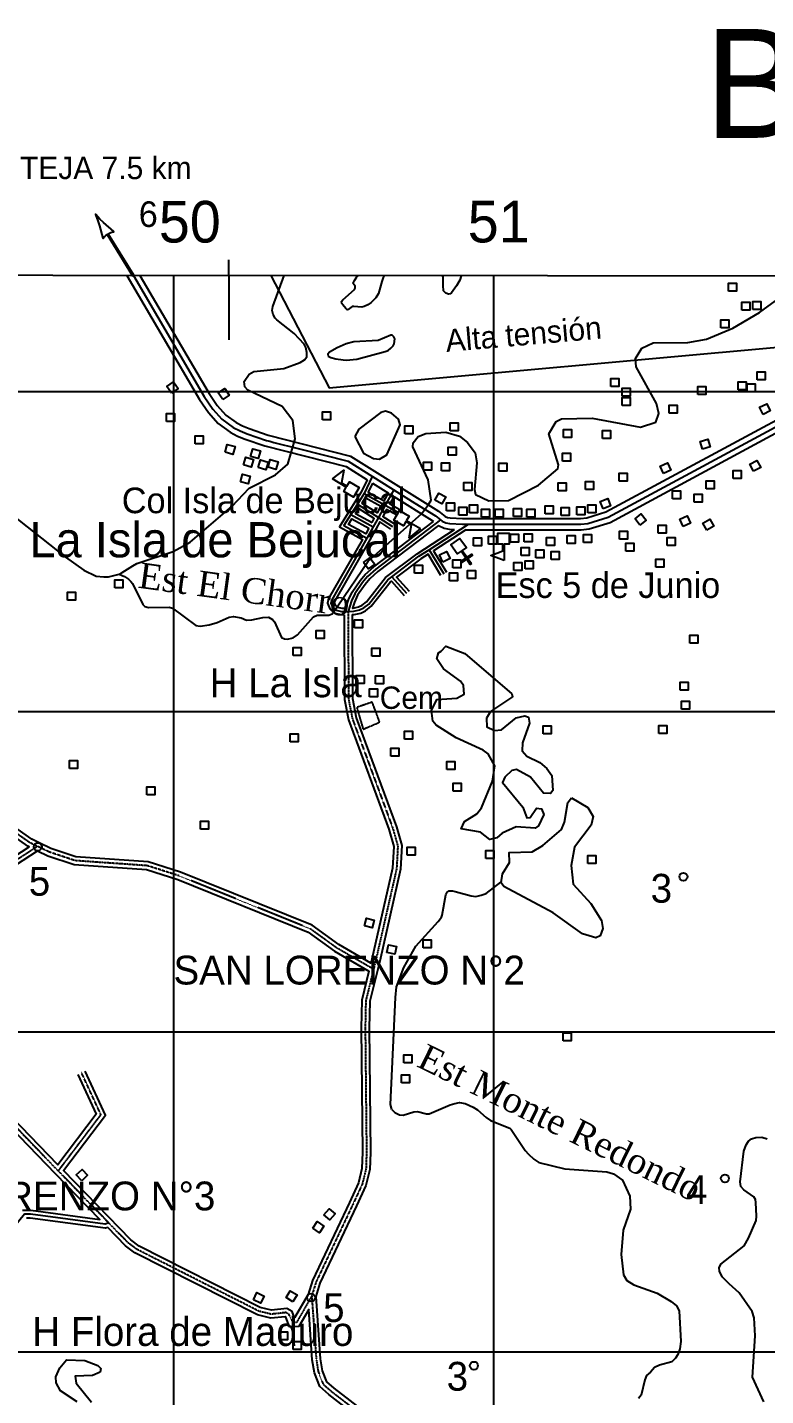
# Model space of a CAD drawing. Extents: x 638173 to 667318, y 9795622 to 9816401.
# Drawn here: x 649542 to 651849, y 9811864 to 9816137 of the extents above; entities that cross this region are included whole.
import ezdxf

# ---------------------------------------------------------------- set-up
doc = ezdxf.new("R2010")
doc.units = 0
doc.header["$MEASUREMENT"] = 0
doc.linetypes.add('DASHED', pattern=[0.75, 0.5, -0.25])
doc.linetypes.add('HIDDEN', pattern=[0.375, 0.25, -0.125])
for name, color, linetype in [('AREAPROMINENTE', 7, 'CONTINUOUS'), ('CAMINO1', 7, 'CONTINUOUS'), ('CAMINO4', 7, 'CONTINUOUS'), ('CAMINO5', 7, 'CONTINUOUS'), ('CUADRICULAUTM', 7, 'CONTINUOUS'), ('EDIFICACION', 7, 'CONTINUOUS'), ('INFORMACIONMARGI', 7, 'CONTINUOUS'), ('LINEAENERGIAELEC', 7, 'CONTINUOUS'), ('NOMBREAREASSITIO', 7, 'CONTINUOUS'), ('NOMBRESPOBLADOS', 7, 'CONTINUOUS'), ('NOMBRESPROPIOS', 7, 'CONTINUOUS'), ('PANTANOINUNDACIO', 7, 'CONTINUOUS'), ('PARALELACAMINO', 7, 'CONTINUOUS'), ('PROYECCION', 7, 'CONTINUOUS'), ('PUENTE', 7, 'CONTINUOUS'), ('PUNTOALTURA', 7, 'CONTINUOUS'), ('RIOINTERMITENTE', 7, 'CONTINUOUS'), ('RIOPERENNE', 7, 'CONTINUOUS'), ('TEXTOAZUL', 7, 'CONTINUOUS'), ('TEXTODESCRIPTIVO', 7, 'CONTINUOUS'), ('VALORCUADRICULAR', 7, 'CONTINUOUS')]:
    doc.layers.add(name, color=color, linetype=linetype)
doc.styles.add('cotas', font='SWITZN.TTF')
doc.styles.add('escuelas', font='SWZCONLN.TTF')
doc.styles.add('poblados', font='SWZCONDN.TTF')
doc.styles.add('rios', font='TIMESI_0.TTF')
doc.styles.add('sitios', font='SWZCONLN.TTF')
doc.styles.add('txt', font='TXT', dxfattribs={"height": 0.2})

# ---------------------------------------------------------------- blocks, each defined once
blk = doc.blocks.new('DESVIA')
at = {"layer": 'INFORMACIONMARGI', "color": 7, "linetype": 'Continuous'}
blk.add_lwpolyline([(202.16, 3.49), (185.9, 7.39), (147.68, 19.11), (146.85, 19.12), (146.96, 18.1), (149.36, 11.75), (149.85, 9.42), (150.15, 6.9), (150.53, 1.31), (-0.62, 1.3), (-0.61, -2.71), (150.58, -2.7), (150.4, -6.92), (149.98, -11.09), (149.1, -14.21), (146.85, -20.1), (146.86, -20.87), (147.8, -20.89), (188.55, -8.04), (203.45, -4.27), (223.03, -0.96), (223.77, -0.5), (223.03, 0.07), (202.16, 3.49)], close=True, dxfattribs=at)
blk = doc.blocks.new('COTA')
at = {"layer": 'PUNTOALTURA', "color": 1, "linetype": 'Continuous'}
blk.add_circle((0, 0), 12.5, dxfattribs=at)
blk = doc.blocks.new('CASA')
at = {"layer": 'EDIFICACION', "color": 4, "linetype": 'Continuous'}
blk.add_lwpolyline([(-12.57, -13.81), (-12.57, 11.18), (12.43, 11.18), (12.43, -13.82), (-12.57, -13.81)], close=True, dxfattribs=at)
blk = doc.blocks.new('ESCUEL')
at = {"layer": 'EDIFICACION', "color": 6, "linetype": 'Continuous'}
blk.add_lwpolyline([(-0.55, 67.48), (41.45, 51.74), (3.45, 37.48), (3.45, 17.27), (18.98, 17.27), (18.98, -17.74), (-16.02, -17.73), (-16.02, 17.27), (-0.55, 17.27), (-0.55, 67.48)], close=True, dxfattribs=at)
blk = doc.blocks.new('IGLESI')
at = {"layer": 'EDIFICACION', "color": 30, "linetype": 'Continuous'}
blk.add_lwpolyline([(-1.58, 67.11), (2.41, 67.11), (2.42, 47.26), (20.38, 47.26), (20.38, 43.26), (2.42, 43.26), (2.42, 17.1), (17.95, 17.11), (17.95, -17.9), (-17.05, -17.89), (-17.05, 17.11), (-1.58, 17.11), (-1.58, 43.26), (-19.62, 43.26), (-19.61, 47.25), (-1.58, 47.25), (-1.58, 67.11)], close=True, dxfattribs=at)

msp = doc.modelspace()

# ---------------------------------------------------------------- linework, layer by layer
at = {"layer": 'AREAPROMINENTE', "color": 7, "linetype": 'DASHED'}
msp.add_lwpolyline([(650571.31, 9814013.18), (650591.05, 9813945.16), (650642.96, 9813967.13), (650619.47, 9814029.79), (650571.31, 9814013.18)], dxfattribs=at)
at = {"layer": 'CAMINO1', "color": 1, "linetype": 'Continuous'}
msp.add_lwpolyline([(649873.72, 9815362.18), (650094.83, 9814984.49), (650121.49, 9814944.98), (650150.04, 9814913.17), (650185.35, 9814887.96), (650206.5, 9814876.59), (650228.52, 9814867.61), (650289.27, 9814847.04), (650299.51, 9814844.43), (650312.36, 9814841.16), (650387.67, 9814821.97), (650544.63, 9814781.97), (650752.91, 9814651.52), (650816.86, 9814611.47), (650838.23, 9814595.05), (650849.21, 9814589.74), (650861.44, 9814587.8), (650901.55, 9814585.65), (651249.71, 9814585.87), (651271.67, 9814585.58), (651293.34, 9814588.1), (651356.18, 9814607.51), (651973.13, 9814940.05)], dxfattribs=at)
at = {"layer": 'CAMINO4', "color": 2, "linetype": 'HIDDEN'}
for points in [[(650544.24, 9814312.67), (650545.38, 9814039.55), (650557.49, 9813977.64), (650683.45, 9813636.57), (650699.46, 9813580.29), (650695.7, 9813509.51), (650630.73, 9813224.03), (650623.65, 9813195.31)], [(649573.25, 9813579.35), (649549.72, 9813590.61), (649385.42, 9813706.15), (649251.96, 9813783.27), (649100.51, 9813853.89), (649020.44, 9813868.71), (648833.75, 9813873.32), (648382.11, 9813851.95), (648381.29, 9813851.99), (648272.27, 9813857.33), (648242.66, 9813858.78), (648126.95, 9813839.51), (648075.98, 9813818.3), (647674.09, 9813555.61), (647351.88, 9813355.9), (647171.33, 9813251.22), (647103.97, 9813226.34), (647015.29, 9813319.87)], [(649638.87, 9812565.63), (649107.68, 9813114.12), (649104.58, 9813120.3), (649103.49, 9813126.31), (649116.44, 9813132.68), (649224.46, 9813146.62), (649240.23, 9813150.22), (649252.45, 9813158.37), (649259.83, 9813173.43), (649318.96, 9813396.21), (649386.37, 9813458.52), (649573.25, 9813579.35)], [(650623.65, 9813195.31), (650508.55, 9813262.01), (650425.76, 9813321.84), (650016.35, 9813487.18), (649916.67, 9813518.86), (649690.88, 9813534.64), (649610.76, 9813561.39), (649573.25, 9813579.35)], [(650623.65, 9813195.31), (650599.4, 9813096.95), (650597.64, 9813011.43), (650601.71, 9812623.53), (650600.02, 9812571.28), (650588.2, 9812523.77), (650559.5, 9812462.01), (650444.29, 9812219.23), (650430.52, 9812174.78)], [(649638.87, 9812565.63), (649772.03, 9812741.08), (649711.49, 9812872.07)], [(650430.52, 9812174.78), (650383.27, 9812092.19), (650369.78, 9812091.58), (650359.36, 9812117.83), (650350.48, 9812123.07), (650303.93, 9812117.93), (650265.56, 9812127.41), (649884.63, 9812320.31), (649857.14, 9812340.67), (649638.87, 9812565.63)], [(650430.52, 9812174.78), (650444.73, 9811976.68), (650450.94, 9811938.2), (650466.32, 9811899.17), (650491.6, 9811877.18), (650641.33, 9811761.74), (650698.49, 9811711.09), (650726.24, 9811672), (650788.54, 9811544.27)]]:
    msp.add_lwpolyline(points, dxfattribs=at)
at = {"layer": 'CAMINO5', "color": 7, "linetype": 'Continuous'}
for p, q in [((650619.78, 9814734.9), (650593.98, 9814680.96)), ((650687.13, 9814692.72), (650660.46, 9814644.74)), ((650573.6, 9814648.51), (650552.77, 9814615.36)), ((650593.98, 9814680.96), (650573.6, 9814648.51)), ((650573.6, 9814648.51), (650639.25, 9814606.55)), ((650593.98, 9814680.96), (650660.46, 9814644.74)), ((650660.46, 9814644.74), (650639.25, 9814606.55)), ((650660.46, 9814644.74), (650700.78, 9814622.77)), ((650552.77, 9814615.36), (650622.82, 9814576.98)), ((650639.25, 9814606.55), (650622.82, 9814576.98)), ((650639.25, 9814606.55), (650683.24, 9814578.43)), ((650622.82, 9814576.98), (650603.15, 9814541.57)), ((650797.3, 9814505.78), (650920.44, 9814585.66)), ((650797.3, 9814505.78), (650842.92, 9814430.93)), ((650680.62, 9814421.34), (650727.15, 9814369.64))]:
    msp.add_line(p, q, dxfattribs=at)
for points in [[(650552.77, 9814615.36), (650531.13, 9814580.91), (650603.15, 9814541.57)], [(650833.2, 9814598.92), (650630.53, 9814444.96), (650604.78, 9814421.86), (650589.52, 9814403.56), (650565.35, 9814368.38), (650554.33, 9814345.73), (650544.49, 9814312.66)], [(650603.15, 9814541.57), (650492.84, 9814349.34), (650490.72, 9814339.2), (650495.56, 9814326.68), (650504.28, 9814318.91), (650506.67, 9814316.78), (650523.2, 9814313.09), (650544.49, 9814312.66)], [(650680.62, 9814421.34), (650765.58, 9814485.2), (650797.3, 9814505.78)], [(650544.49, 9814312.66), (650561.72, 9814313.54), (650580.3, 9814317.62), (650593.68, 9814323.87), (650608.86, 9814336.2), (650668.17, 9814411.98), (650680.62, 9814421.34)], [(649796.36, 9812403.31), (649785.04, 9812399.15), (649551.96, 9812430.92), (649533.49, 9812430.25), (649393.25, 9812259.43), (649381.67, 9812250.73), (649358.37, 9812247.71), (649126.13, 9812231.28), (649113.67, 9812225.79), (649004.45, 9812140.61), (648901.89, 9812085.62), (648771.42, 9812030.24), (648759.59, 9812022.11), (648715.88, 9811965.29), (648542.27, 9811698.72)]]:
    msp.add_lwpolyline(points, dxfattribs=at)
at = {"layer": 'CUADRICULAUTM', "color": 2, "linetype": 'Continuous'}
for points in [[(650000, 9796934.72), (650000, 9797000), (650000, 9798000), (650000, 9799000), (650000, 9800000), (650000, 9801000), (650000, 9802000), (650000, 9803000), (650000, 9804000), (650000, 9805000), (650000, 9806000), (650000, 9807000), (650000, 9808000), (650000, 9809000), (650000, 9810000), (650000, 9811000), (650000, 9812000), (650000, 9813000), (650000, 9814000), (650000, 9815362.09)], [(651000, 9796933.95), (651000, 9797000), (651000, 9798000), (651000, 9799000), (651000, 9800000), (651000, 9801000), (651000, 9802000), (651000, 9803000), (651000, 9804000), (651000, 9805000), (651000, 9806000), (651000, 9807000), (651000, 9808000), (651000, 9809000), (651000, 9810000), (651000, 9811000), (651000, 9812000), (651000, 9813000), (651000, 9814000), (651000, 9815361.39)], [(638803.08, 9815000), (639000, 9815000), (640000, 9815000), (641000, 9815000), (642000, 9815000), (643000, 9815000), (644000, 9815000), (645000, 9815000), (646000, 9815000), (647000, 9815000), (648000, 9815000), (649000, 9815000), (650000, 9815000), (651000, 9815000), (652000, 9815000), (653000, 9815000), (654000, 9815000), (655000, 9815000), (656000, 9815000)], [(638801.74, 9814000), (639000, 9814000), (640000, 9814000), (641000, 9814000), (642000, 9814000), (643000, 9814000), (644000, 9814000), (645000, 9814000), (646000, 9814000), (647000, 9814000), (648000, 9814000), (649000, 9814000), (650000, 9814000), (651000, 9814000), (652000, 9814000), (653000, 9814000), (654000, 9814000), (655000, 9814000), (656000, 9814000)], [(638801.74, 9813000), (639000, 9813000), (640000, 9813000), (641000, 9813000), (642000, 9813000), (643000, 9813000), (644000, 9813000), (645000, 9813000), (646000, 9813000), (647000, 9813000), (648000, 9813000), (649000, 9813000), (650000, 9813000), (651000, 9813000), (652000, 9813000), (653000, 9813000), (654000, 9813000), (655000, 9813000), (656000, 9813000)], [(638801.07, 9812000), (639000, 9812000), (640000, 9812000), (641000, 9812000), (642000, 9812000), (643000, 9812000), (644000, 9812000), (645000, 9812000), (646000, 9812000), (647000, 9812000), (648000, 9812000), (649000, 9812000), (650000, 9812000), (651000, 9812000), (652000, 9812000), (653000, 9812000), (654000, 9812000), (655000, 9812000), (656000, 9812000)]]:
    msp.add_lwpolyline(points, dxfattribs=at)
at = {"layer": 'LINEAENERGIAELEC', "color": 120, "linetype": 'Continuous'}
msp.add_lwpolyline([(650302.78, 9815361.88), (650484.84, 9815011.09), (651954.65, 9815144.79)], dxfattribs=at)
at = {"layer": 'PANTANOINUNDACIO', "color": 2, "linetype": 'Continuous'}
for points in [[(650657.48, 9815361.63), (650655.32, 9815359.67), (650653.76, 9815355.6), (650650.07, 9815343.77), (650639.06, 9815305.79), (650630.48, 9815292.19), (650616.31, 9815278.2), (650605.61, 9815270.15), (650594.76, 9815265.24), (650586.72, 9815263.53), (650562.34, 9815265.85), (650556.8, 9815265.11), (650544.21, 9815255.66), (650541, 9815255.29), (650536.97, 9815259.13), (650527.52, 9815270.15), (650524.37, 9815275.18), (650524, 9815280.8), (650527.21, 9815285.89), (650564.36, 9815318.95), (650566.11, 9815322.49), (650565.93, 9815328.71), (650560.27, 9815336.9), (650561.22, 9815340.31), (650564.68, 9815346.34), (650571.41, 9815358.21), (650572.97, 9815360.32), (650574.46, 9815361.69)], [(650897.38, 9815361.46), (650893.4, 9815347.32), (650882.81, 9815330.1), (650867.45, 9815308.33), (650863.06, 9815304.57), (650857.5, 9815304.36), (650849.84, 9815307.21), (650842.63, 9815313.93), (650841.51, 9815331.38), (650840.87, 9815356.83), (650840.1, 9815360.26), (650840.03, 9815360.67), (650839.9, 9815361), (650839.79, 9815361.22), (650839.69, 9815361.37), (650839.55, 9815361.5)], [(650481.41, 9815110.55), (650489.97, 9815105.73), (650506.19, 9815102.07), (650528.43, 9815098.93), (650538.34, 9815098.31), (650571.18, 9815101.15), (650660.05, 9815124.55), (650668.93, 9815127.97), (650678.09, 9815135.29), (650685.16, 9815142.51), (650688.29, 9815149.16), (650689.86, 9815164.6), (650686.99, 9815170.61), (650682.31, 9815175.47), (650678.09, 9815175.59), (650638.22, 9815158.84), (650562.04, 9815154.7), (650537.85, 9815148.64), (650509.9, 9815136.52), (650486.24, 9815122.87), (650481.34, 9815116.72), (650481.41, 9815110.55)], [(650565.06, 9814859.84), (650592.79, 9814807.07), (650623.46, 9814790.16), (650642.13, 9814788.94), (650664.89, 9814802.45), (650707.08, 9814896.09), (650701.22, 9814913.56), (650679.99, 9814932.69), (650660.54, 9814938), (650646.34, 9814934.86), (650578.11, 9814881.81), (650565.06, 9814859.84)], [(650835.09, 9814189.22), (650849.74, 9814204.06), (650908.87, 9814181.21), (651055.25, 9814055.68), (651057.37, 9814045.81), (650988.73, 9814000.41), (650976.34, 9813979.75), (650977.87, 9813952.09), (651001.11, 9813941.09), (651023.64, 9813943.53), (651069.18, 9813980.69), (651096.27, 9813987.42), (651107.53, 9813982.58), (651111.01, 9813964.47), (651089.43, 9813902.81), (651088.08, 9813878.11), (651102.41, 9813860.91), (651142.74, 9813840.94), (651164.88, 9813822.15), (651180.75, 9813800.16), (651183.87, 9813754.18), (651176.23, 9813743.86), (651154.55, 9813744.9), (651113.84, 9813794.86), (651069.96, 9813819.11), (651056.17, 9813816.65), (651033.62, 9813794.86), (651026.83, 9813778.54), (651090.2, 9813701.4), (651102.52, 9813668.39), (651112.75, 9813669.35), (651132.71, 9813699.04), (651148.36, 9813696.77), (651155.96, 9813678.69), (651139.24, 9813643.11), (651128.58, 9813636.17), (651069.28, 9813640.2), (651025.31, 9813620.62), (651009.31, 9813605.66), (650986.76, 9813600.77), (650957.98, 9813624.09), (650896.91, 9813634.26), (650907.85, 9813657.31), (650946.3, 9813681.34), (650960.52, 9813699.25), (650995.47, 9813783.26), (651003.03, 9813831.2), (650981.62, 9813868.76), (650966.05, 9813879.82), (650881.65, 9813918.51), (650819.54, 9813957.59), (650809.02, 9813970.38), (650804.66, 9814004.02), (650821.09, 9814037.75), (650883.41, 9814042.5), (650906.92, 9814054.2), (650904.84, 9814081.65), (650895.31, 9814095.54), (650842.23, 9814133.56), (650820.89, 9814164.49), (650826.15, 9814183.7), (650835.09, 9814189.22)], [(651241.94, 9813730.65), (651292.78, 9813700.74), (651309.5, 9813673.01), (651303.4, 9813645.59), (651251.13, 9813576.63), (651240.57, 9813519.04), (651247.57, 9813460.74), (651302.47, 9813400.41), (651335.72, 9813347.88), (651339.87, 9813322.42), (651331.84, 9813300.27), (651318.67, 9813293.05), (651276.34, 9813306.42), (651185.15, 9813371.82), (651030.84, 9813454.01), (651022.81, 9813465.74), (651026.21, 9813493.11), (651048.26, 9813529.02), (651047.5, 9813560.4), (651118.99, 9813562.15), (651152.24, 9813582.22), (651210.44, 9813631.87), (651220.23, 9813654.64), (651230.38, 9813716.39), (651241.94, 9813730.65)], [(651843.43, 9811844.42), (651807.43, 9811921.05), (651815.56, 9812050.28), (651813.32, 9812106.44), (651806.37, 9812126.7), (651766.39, 9812184.42), (651734.63, 9812213.16), (651712.79, 9812234.9), (651705.02, 9812252.92), (651703.17, 9812263.31), (651709.19, 9812274.78), (651781.18, 9812331.5), (651794.79, 9812355.89), (651818.71, 9812410.94), (651820.45, 9812424.64), (651818.53, 9812466.44), (651817.24, 9812476.47), (651811.86, 9812484.12), (651780.26, 9812505.98), (651771.43, 9812516.78), (651769.03, 9812531.78), (651780.85, 9812626.79), (651788.27, 9812646.77), (651795.13, 9812658.77), (651804.99, 9812665.78), (651818.43, 9812669.48), (651836.6, 9812670.82), (651853.12, 9812665.41)], [(649698.22, 9811844.04), (649645.32, 9811878.94), (649632.16, 9811903.87), (649631.17, 9811922.33), (649643.15, 9811950.35), (649664.75, 9811975.98), (649721.55, 9811972.9), (649762.66, 9811957.94), (649771.53, 9811948.02), (649769.88, 9811937.08), (649745.52, 9811926.82), (649691.52, 9811924.24), (649694.53, 9811902.85), (649742.53, 9811842.92)]]:
    msp.add_lwpolyline(points, dxfattribs=at)
at = {"layer": 'PARALELACAMINO', "color": 7, "linetype": 'Continuous'}
msp.add_line((650620.71, 9814713.67), (650670.13, 9814682.72), dxfattribs=at)
for points in [[(649852.78, 9815362.2), (650080.02, 9814975.16), (650107.66, 9814934.19), (650138.3, 9814900.05), (650176.09, 9814873.07), (650199.03, 9814860.74), (650222.4, 9814851.2), (650284.3, 9814830.25), (650537.66, 9814765.69), (650603.65, 9814724.35)], [(649893.57, 9815362.17), (650109.64, 9814993.82), (650135.32, 9814955.77), (650161.78, 9814926.29), (650194.61, 9814902.85), (650213.97, 9814892.44), (650234.64, 9814884.02), (650294.24, 9814863.83), (650551.6, 9814798.25), (650826.86, 9814625.86), (650847.47, 9814610.02), (650854.5, 9814606.62), (650863.28, 9814605.23), (650902.01, 9814603.15), (651249.82, 9814603.37), (651270.77, 9814603.09), (651289.72, 9814605.3), (651349.38, 9814623.73), (651964.63, 9814955.35)], [(650911.83, 9814568.16), (651249.6, 9814568.37), (651272.57, 9814568.07), (651296.96, 9814570.9), (651362.98, 9814591.29), (651981.62, 9814924.76), (651982.05, 9814924.98), (652171.84, 9815030.38), (652263.18, 9815071.31), (652285.77, 9815077.62), (652310.15, 9815080.52), (652343.88, 9815082.87), (652376.54, 9815080.24), (652404.5, 9815073.58), (652432.69, 9815064.36), (652484.52, 9815044.84), (652793.08, 9814921.06)], [(650603.65, 9814724.35), (650585.23, 9814685.83), (650565.13, 9814653.83), (650544.3, 9814620.68), (650517.01, 9814577.23), (650589.39, 9814537.69), (650483.38, 9814352.94), (650480.33, 9814338.35), (650487.1, 9814320.82), (650501.96, 9814307.59), (650522, 9814303.11), (650531.78, 9814302.91)], [(650620.71, 9814713.67), (650607.09, 9814685.2), (650656.54, 9814658.26), (650670.13, 9814682.72)], [(650635.67, 9814620.71), (650646.82, 9814640.78), (650597.45, 9814667.68), (650587.35, 9814651.6), (650635.67, 9814620.71)], [(650687.1, 9814672.08), (650674.1, 9814648.69), (650705.56, 9814631.55)], [(650687.1, 9814672.08), (650806.86, 9814597.08), (650810.53, 9814594.26)], [(650609.19, 9814573.04), (650599.23, 9814555.11), (650545.25, 9814584.59), (650556.23, 9814602.06), (650609.19, 9814573.04)], [(650618.91, 9814590.53), (650625.94, 9814603.18), (650576.7, 9814634.65), (650566.89, 9814619.03), (650618.91, 9814590.53)], [(650696, 9814613.99), (650664.39, 9814631.22), (650652.56, 9814609.92), (650688.63, 9814586.86)], [(650677.85, 9814570), (650642.82, 9814592.39), (650631.56, 9814572.12), (650611.82, 9814536.59), (650502.3, 9814345.74), (650501.11, 9814340.05), (650504.02, 9814332.54), (650511.38, 9814325.97), (650524.4, 9814323.07), (650537.08, 9814322.81), (650544.98, 9814349.37), (650556.68, 9814373.43), (650581.54, 9814409.61), (650597.56, 9814428.82), (650624.16, 9814452.68), (650810.53, 9814594.26)], [(650826.51, 9814581.28), (650636.9, 9814437.24), (650612, 9814414.9), (650597.5, 9814397.51), (650574.02, 9814363.33), (650563.68, 9814342.09), (650558.11, 9814323.36), (650560.38, 9814323.48), (650577.07, 9814327.15), (650588.33, 9814332.41), (650601.68, 9814343.25), (650661.11, 9814419.18), (650759.85, 9814493.4), (650877.05, 9814569.44)], [(650911.83, 9814568.16), (650810.9, 9814502.68), (650851.46, 9814436.13)], [(650826.51, 9814581.28), (650843.92, 9814572.86), (650859.6, 9814570.37), (650877.05, 9814569.44)], [(650834.38, 9814425.73), (650794.12, 9814491.79), (650771.31, 9814477), (650695.36, 9814419.91), (650734.58, 9814376.33)], [(650556.78, 9814303.28), (650563.06, 9814303.6), (650583.53, 9814308.09), (650599.03, 9814315.33), (650616.04, 9814329.15), (650675.23, 9814404.78), (650679.31, 9814407.85), (650719.72, 9814362.95)], [(650531.78, 9814302.91), (650532.89, 9814038.31), (650545.42, 9813974.25), (650671.56, 9813632.69), (650686.87, 9813578.87), (650683.27, 9813511.24), (650618.57, 9813226.91), (650615.5, 9813214.48), (650515.36, 9813272.51), (650431.85, 9813332.86), (650020.59, 9813498.95), (649919.03, 9813531.23), (649693.33, 9813547), (649615.46, 9813573), (649578.65, 9813590.63), (649556.06, 9813601.44), (649392.16, 9813716.69), (649257.74, 9813794.37), (649104.35, 9813865.89), (649021.74, 9813881.18), (648833.61, 9813885.83), (648389.34, 9813864.8)], [(650556.78, 9814303.28), (650557.87, 9814040.79), (650569.56, 9813981.03), (650695.34, 9813640.45), (650712.05, 9813581.71), (650708.13, 9813507.78), (650642.89, 9813221.15), (650611.87, 9813095.31), (650610.14, 9813011.37), (650614.21, 9812623.39), (650612.47, 9812569.55), (650600.04, 9812519.59), (650570.81, 9812456.7), (650455.97, 9812214.68), (650443.16, 9812173.33), (650457.16, 9811978.13), (650463.07, 9811941.53), (650476.83, 9811906.6), (650499.52, 9811886.85), (650649.3, 9811771.38)], [(649378.68, 9813468.43), (649547.69, 9813577.72), (649543.38, 9813579.78), (649378.68, 9813695.61)], [(649394.06, 9813448.61), (649574.17, 9813565.05), (649606.06, 9813549.78), (649688.43, 9813522.28), (649914.31, 9813506.49), (650012.11, 9813475.41), (650419.67, 9813310.82), (650501.74, 9813251.51), (650609.27, 9813189.19), (650586.93, 9813098.59), (650585.14, 9813011.49), (650589.21, 9812623.67), (650587.57, 9812573.01), (650576.36, 9812527.95), (650548.19, 9812467.32), (650432.61, 9812223.78), (650418.99, 9812179.8), (650377.2, 9812106.76), (650369.4, 9812126.42), (650353.25, 9812135.95), (650304.77, 9812130.6), (650269.94, 9812139.2), (649891.22, 9812330.98), (649865.4, 9812350.11), (649655.32, 9812566.62), (649786.53, 9812739.51), (649722.84, 9812877.31)], [(649527.4, 9812442.54), (649552.58, 9812443.45), (649768.56, 9812414.02), (649629.89, 9812556.93), (649097.37, 9813106.8)], [(649700.14, 9812866.83), (649757.53, 9812742.65), (649637.72, 9812584.79), (649119.26, 9813120.13)], [(650633.36, 9811752.1), (650483.68, 9811867.51), (650455.81, 9811891.74), (650438.81, 9811934.87), (650432.3, 9811975.23), (650420.99, 9812132.95), (650390.7, 9812080.01), (650361.45, 9812078.69), (650349.32, 9812109.24), (650347.71, 9812110.19), (650303.09, 9812105.26), (650261.18, 9812115.62), (649878.04, 9812309.64), (649848.88, 9812331.23), (649793.04, 9812388.77), (649786.43, 9812386.34), (649551.34, 9812418.39), (649539.58, 9812417.96)]]:
    msp.add_lwpolyline(points, dxfattribs=at)
at = {"layer": 'PROYECCION', "color": 7, "linetype": 'Continuous'}
for q in [(650171.83, 9815411.69), (650171.64, 9815161.69)]:
    msp.add_line((650171.79, 9815361.69), q, dxfattribs=at)
msp.add_lwpolyline([(638790.96, 9796943.41), (666604.83, 9796921.85), (666619.7, 9815350.33), (638803.33, 9815370.02)], close=True, dxfattribs=at)
at = {"layer": 'PUENTE', "color": 6, "linetype": 'Continuous'}
msp.add_line((650752.91, 9814651.52), (650816.86, 9814611.47), dxfattribs=at)
msp.add_lwpolyline([(650299.51, 9814844.43), (650312.36, 9814841.16), (650387.67, 9814821.97)], dxfattribs=at)
at = {"layer": 'RIOINTERMITENTE', "color": 132, "linetype": 'Continuous'}
for points in [[(649829.26, 9814429.28), (649845.16, 9814422.13), (649857.61, 9814413.41), (649865.25, 9814406.86), (649870.16, 9814400.31), (649902.4, 9814334.38), (649908.9, 9814328.25), (649920.97, 9814325.64), (649985.09, 9814326.32), (649995.63, 9814322.73), (650068.07, 9814268.94), (650082.13, 9814267.37), (650109.8, 9814271.01), (650135.27, 9814278.01), (650172.64, 9814294.7), (650186.28, 9814297.24), (650209.78, 9814292.62), (650226.63, 9814285.34), (650243.83, 9814286.31), (650277.71, 9814294.33), (650295.86, 9814295.12), (650308.25, 9814287.83), (650314.3, 9814280.56), (650336.34, 9814231.77), (650345.39, 9814227.35), (650355.22, 9814225.87), (650372.34, 9814230.27), (650385.64, 9814239.48), (650435.83, 9814295.95), (650447.37, 9814301.68), (650483.79, 9814300.95), (650494.91, 9814305.82), (650504.28, 9814318.91), (650512.37, 9814330.21), (650606.45, 9814469.55), (650773.45, 9814617.82), (650795.86, 9814647.02), (650803.45, 9814661.04), (650794.84, 9814724.44), (650746.29, 9814827.19), (650747.16, 9814839.58), (650762.6, 9814858.97), (650787.39, 9814869.14), (650849.9, 9814873.38), (650892.13, 9814860.66), (650916.95, 9814840.88), (650941.62, 9814808.17), (650946.06, 9814776.75), (650938.85, 9814693.7), (650942.7, 9814677.8), (650983.64, 9814658.64), (651045.34, 9814659.96), (651138.82, 9814707.39), (651199.45, 9814758.8), (651202.03, 9814770.78), (651171.34, 9814868.1), (651194.17, 9814906.07), (651211.28, 9814914.81), (651306.82, 9814916.22), (651458.02, 9814888.8), (651506.11, 9814903.75), (651514.93, 9814930.84), (651507.27, 9814962.68), (651443.95, 9815077.02), (651442.25, 9815102.58), (651461.46, 9815135.74), (651496.91, 9815151.6), (651606.1, 9815152.82), (651664.12, 9815163.92), (651745.69, 9815197.9), (651829.85, 9815247.05), (651902.8, 9815299.87)], [(650680.7, 9812757.74), (650677.16, 9812773.43), (650691.82, 9813107.38), (650695.53, 9813140.37), (650718.42, 9813201.38), (650756.07, 9813267.79), (650825.39, 9813344.1), (650835.7, 9813358.19), (650838.29, 9813364.74), (650849.58, 9813427.96), (650853.87, 9813436.06), (650860.22, 9813439.9), (650870.54, 9813440.22), (650879.09, 9813438.72), (650928.9, 9813424.48), (650943.12, 9813423.13), (650959.89, 9813426.35), (650975.43, 9813432.17), (651021.77, 9813467.37)], [(650680.7, 9812757.74), (650690.6, 9812748.05), (650704.52, 9812741.09), (650715.98, 9812739.53), (650749.8, 9812750.54), (650761.51, 9812750.93), (650789.6, 9812743.58), (650797.01, 9812744.11), (650862.97, 9812771.69), (650877.65, 9812776.41), (650892.58, 9812779.4), (650909.53, 9812775.82), (650935.36, 9812764.97), (650948.65, 9812756.48), (650975.24, 9812732.58), (650988.59, 9812723.18), (651049.06, 9812699.11), (651053.84, 9812694.53), (651097.86, 9812629.52), (651107.27, 9812617.48), (651124.31, 9812601.86), (651140.17, 9812592.17), (651221.73, 9812572.43), (651352.27, 9812562.2), (651373.76, 9812556.54), (651401.34, 9812536.99), (651423.99, 9812486.87), (651426.84, 9812446.23), (651403.63, 9812380.88), (651397.56, 9812304.84), (651404.91, 9812240.59), (651414.63, 9812223.61), (651436.55, 9812210.13), (651509.41, 9812183.59), (651553.48, 9812157.5), (651569.82, 9812143.93), (651578.43, 9812128.25), (651583.51, 9812033.17), (651580.76, 9812009.57), (651574.51, 9811992.39), (651566.74, 9811980.44), (651555.69, 9811969.36), (651517.31, 9811959.04), (651501.08, 9811951.25), (651488.81, 9811936.95), (651476.6, 9811926.77), (651471.12, 9811913.31), (651459.6, 9811864.6), (651451.65, 9811854.2)]]:
    msp.add_lwpolyline(points, dxfattribs=at)
at = {"layer": 'RIOPERENNE', "color": 5, "linetype": 'Continuous'}
msp.add_lwpolyline([(649491.12, 9814616.53), (649661.15, 9814482.1), (649718.81, 9814441.6), (649756.71, 9814422.97), (649780.52, 9814420.71), (649787.45, 9814420.78), (649796.06, 9814421.06), (649829.29, 9814429.29), (649838.08, 9814434.45), (649872.08, 9814455.52), (649883.83, 9814462.21), (649997.54, 9814500.47), (650050.91, 9814529.4), (650181.48, 9814642.11), (650234.89, 9814697.91), (650317.36, 9814740.1), (650355.51, 9814772.97), (650378.88, 9814851.6), (650371.22, 9814909.63), (650337.69, 9814953.48), (650230.94, 9815003.88), (650221.62, 9815014.08), (650219.15, 9815031.19), (650235.57, 9815054.16), (650250.07, 9815062.11), (650343.36, 9815071.92), (650394.12, 9815090.96), (650408.02, 9815098.56), (650414.77, 9815107.83), (650415.44, 9815121.95), (650412.59, 9815137.35), (650406.46, 9815148.19), (650375.88, 9815181.58), (650321.95, 9815223.57), (650316.03, 9815229.5), (650310.32, 9815240.91), (650306.77, 9815252.84), (650308.61, 9815265.16), (650344.94, 9815361.85)], dxfattribs=at)

# ---------------------------------------------------------------- block references
at = {"layer": 'EDIFICACION', "color": 4, "linetype": 'Continuous'}
for p in [(651744.97, 9815327.01), (651821.24, 9815269.74), (651786.74, 9815268.19), (651721.1, 9815212.78), (651377.56, 9815029.51), (651775.56, 9815019.03), (651803.69, 9815013.06), (651834.38, 9815049.72), (651412.67, 9814998.89), (651412.67, 9814969.8), (651649.4, 9815004.54), (651560.09, 9814945.59), (649989.67, 9814920.01), (650477.16, 9814925.32), (650875.86, 9814891.38), (650078.91, 9814850.47), (650733.69, 9814881.46), (651230.03, 9814870.48), (651351.32, 9814867.32), (650869.02, 9814814.76), (650792.65, 9814768.37), (650848.47, 9814766.38), (651027.96, 9814764.58), (651226.35, 9814796.55), (651403.42, 9814733.67), (651759.66, 9814741.82), (650918.74, 9814704.11), (651212.66, 9814703.95), (651298.38, 9814707.22), (651570.67, 9814678.04), (651675.31, 9814709.73), (650864.19, 9814640.55), (650936.2, 9814635.14), (651172.39, 9814631.17), (651270.88, 9814628.43), (651306.15, 9814635.04), (651638.1, 9814667.81), (650902.76, 9814627.32), (650973.48, 9814620.89), (651015.98, 9814621.4), (651073.58, 9814622.83), (651115.09, 9814621.1), (651222.39, 9814626.22), (651063.68, 9814543.52), (651106.66, 9814544.62), (651404.66, 9814552.72), (651525.82, 9814571.02), (650948.05, 9814531.58), (650995.77, 9814536.64), (651097.14, 9814501.08), (651176.61, 9814532.37), (651240.88, 9814538.5), (651291.95, 9814542.12), (651424.59, 9814515.49), (651553.85, 9814533.03), (650883.92, 9814462.61), (651110.02, 9814459.52), (651143.31, 9814494.36), (651190.88, 9814489.03), (651518.15, 9814465.58), (650764.64, 9814446.12), (650873.86, 9814422.35), (650929.61, 9814429.32), (651074.4, 9814454.87), (649827.81, 9814400.57), (649680.03, 9814361.7), (650577.18, 9814276.1), (650457.34, 9814241.99), (651624.23, 9814227.46), (650385.52, 9814188.94), (650630.43, 9814186.81), (650582.19, 9814101.49), (650642.66, 9814101.11), (651594.54, 9814080.77), (650623.21, 9814060.35), (651598.56, 9814021.84), (651166.54, 9813944.23), (651527.63, 9813945.7), (650375.43, 9813919.04), (650733.09, 9813927.88), (650690.09, 9813874.66), (649686.61, 9813836.65), (650865.28, 9813833.01), (649928.24, 9813753.58), (650885, 9813765.44), (650095.8, 9813647.05), (650741.65, 9813565.39), (650987.09, 9813555.49), (651305.67, 9813539.57), (650791.08, 9813275.89), (651229.07, 9812985.67), (650730.76, 9812917.32), (650723.94, 9812854.07), (650342.38, 9812051.28), (650385.06, 9812021.38)]:
    msp.add_blockref('CASA', p, dxfattribs=at)
for p, xscale, yscale, rotation in [((649994.76, 9815013.75), 0.999998847987246, 0.999998847987246, 35.52961377386444), ((650155.02, 9814993.3), 0.9999990870331998, 0.9999990870331998, 34.26674665486847), ((651846.08, 9814946.18), 0.9999999481532745, 0.9999999481532745, 25.99099929155086), ((650175.91, 9814820.19), 1.00000098031677, 1.00000098031677, 344.5631074710631), ((650255.61, 9814806.97), 1.000001973100922, 1.000001973100922, 343.8588647518646), ((651659.6, 9814836.79), 0.9999987972463523, 0.9999987972463523, 17.11577354037849), ((650233.3, 9814780.37), 1.000002633315715, 1.000002633315715, 344.3230175961038), ((650279.37, 9814771.76), 1.000001853079564, 1.000001853079564, 342.8990756879169), ((650310.16, 9814773.08), 0.9999997594797438, 0.9999997594797438, 343.842995437111), ((651535.11, 9814761.5), 0.9999975812639146, 0.9999975812639146, 24.77640771448253), ((651815.79, 9814769.06), 1.000000203494576, 1.000000203494576, 28.03593469448911), ((650223.44, 9814727.94), 0.9999976787776205, 0.9999976787776205, 344.3171184490665), ((650832.84, 9814666.83), 1.000001611844179, 1.000001611844179, 331.0131359577051), ((651347.66, 9814650.75), 1.000000380621235, 1.000000380621235, 21.20424034184219), ((651457.34, 9814601.07), 0.9999969799400275, 0.9999969799400275, 38.45284273728705), ((651597.13, 9814596.23), 0.9999997332527977, 0.9999997332527977, 24.21751434161375), ((651668.76, 9814585.18), 1.000000145728098, 1.000000145728098, 28.90733262190961), ((650610.82, 9814463.81), 0.9999981380807078, 0.9999981380807078, 306.9481249590257), ((650845.68, 9814484.99), 0.9999992169970662, 0.9999992169970662, 25.80950269840899), ((650610.97, 9813341.37), 0.999998098138489, 0.999998098138489, 345.9684156356652), ((650680.45, 9813258.26), 1.000001372213358, 1.000001372213358, 347.964724015776), ((649711.81, 9812553.59), 0.9999995112615646, 0.9999995112615646, 43.74040760504535), ((650487, 9812430.86), 1.000001906693442, 1.000001906693442, 319.9465575259777), ((650451.95, 9812390.74), 1.000002168593675, 1.000002168593675, 325.5472109724484), ((650265.66, 9812170.05), 1.000000391354869, 1.000000391354869, 333.6478137849116), ((650366.56, 9812174.59), 0.9999999764185222, 0.9999999764185222, 58.74454367453024)]:
    msp.add_blockref('CASA', p, dxfattribs=dict(at, xscale=xscale, yscale=yscale, rotation=rotation))
at = {"layer": 'EDIFICACION', "color": 6, "linetype": 'Continuous'}
for p, xscale, yscale, rotation in [((650553.52, 9814692.56), 1.000000565055406, 1.000000565055406, 59.16093031697583), ((650711.59, 9814605.17), 1.000002734721217, 1.000002734721217, 239.6661859835991)]:
    msp.add_blockref('ESCUEL', p, dxfattribs=dict(at, xscale=xscale, yscale=yscale, rotation=rotation))
at = {"layer": 'EDIFICACION', "color": 6, "linetype": 'Continuous', "rotation": 180}
msp.add_blockref('ESCUEL', (651031.07, 9814539.95), dxfattribs=at)
at = {"layer": 'EDIFICACION', "color": 30, "linetype": 'Continuous', "xscale": 0.9999992273729243, "yscale": 0.9999992273729243, "rotation": 214.5603958461061}
msp.add_blockref('IGLESI', (650889.85, 9814516.72), dxfattribs=at)
at = {"layer": 'INFORMACIONMARGI', "color": 7, "linetype": 'Continuous', "xscale": 0.9999983615684522, "yscale": 0.9999983615684522, "rotation": 121.6922229263821}
msp.add_blockref('DESVIA', (649871.87, 9815362.84), dxfattribs=at)
at = {"layer": 'PUNTOALTURA', "color": 1, "linetype": 'Continuous'}
for p in [(649574.69, 9813577.82), (651591.6, 9813484.43), (651591.6, 9813484.43), (651721.63, 9812542.2), (650428.69, 9812169.85), (650937.22, 9811957.24)]:
    msp.add_blockref('COTA', p, dxfattribs=at)

# ---------------------------------------------------------------- texts
at = {"layer": 'INFORMACIONMARGI', "color": 7, "linetype": 'Continuous', "style": 'poblados'}
for s, height, p in [('BABAHOYO', 340, (651658.46, 9815792.21)), ('CASA DE TEJA 7.5 km', 70, (649082.33, 9815663.29))]:
    msp.add_text(s, height=height, dxfattribs=at).set_placement(p)
at = {"layer": 'NOMBREAREASSITIO', "color": 2, "linetype": 'Continuous', "style": 'sitios'}
for s, p in [('SAN LORENZO N%%1762', (649998.59, 9813147.78)), ('SAN LORENZO N%%1763', (649031.35, 9812442.31))]:
    msp.add_text(s, height=90, dxfattribs=at).set_placement(p)
at = {"layer": 'NOMBRESPOBLADOS', "color": 7, "linetype": 'Continuous', "style": 'poblados'}
msp.add_text('La Isla de Bejucal', height=110, dxfattribs=at).set_placement((649548.37, 9814481.98))
at = {"layer": 'NOMBRESPROPIOS', "color": 6, "linetype": 'Continuous', "style": 'escuelas'}
for s, height, p in [('Col Isla de Bejucal', 80, (649837.09, 9814619.82)), ('Esc 5 de Junio', 80, (651005.08, 9814355.09)), ('H La Isla', 90, (650111.76, 9814045.12)), ('H Flora de Maduro', 90, (649557.4, 9812018.94))]:
    msp.add_text(s, height=height, dxfattribs=at).set_placement(p)
at = {"layer": 'PUNTOALTURA', "color": 7, "linetype": 'Continuous', "style": 'cotas'}
for s, p in [('5', (649546.57, 9813425.2)), ('3', (651489.41, 9813403.31)), ('4', (651600.32, 9812462.03)), ('5', (650466.06, 9812093.47)), ('3', (650852.1, 9811879.09))]:
    msp.add_text(s, height=90, dxfattribs=at).set_placement(p)
at = {"layer": 'TEXTOAZUL', "color": 5, "linetype": 'Continuous', "style": 'rios'}
for s, rotation, p in [('Est El Chorro', 352.19874, (649885.54, 9814387.22)), ('Est Monte Redondo', 333.85887, (650754.78, 9812893.13))]:
    msp.add_text(s, height=80, rotation=rotation, dxfattribs=at).set_placement(p)
at = {"layer": 'TEXTODESCRIPTIVO', "color": 7, "linetype": 'Continuous', "style": 'txt'}
msp.add_text('Alta tensi%%243n', height=70, rotation=4.9378, dxfattribs=at).set_placement((650851.58, 9815123.37))
msp.add_text('Cem', height=70, dxfattribs=at).set_placement((650643.07, 9814008.6))
at = {"layer": 'VALORCUADRICULAR', "color": 6, "linetype": 'Continuous', "style": 'poblados'}
for s, height, p in [('6', 80, (649890.06, 9815513.89)), ('50', 130, (649952.95, 9815465.17)), ('51', 130, (650917.97, 9815465.56))]:
    msp.add_text(s, height=height, dxfattribs=at).set_placement(p)

doc.saveas('drawing.dxf')
